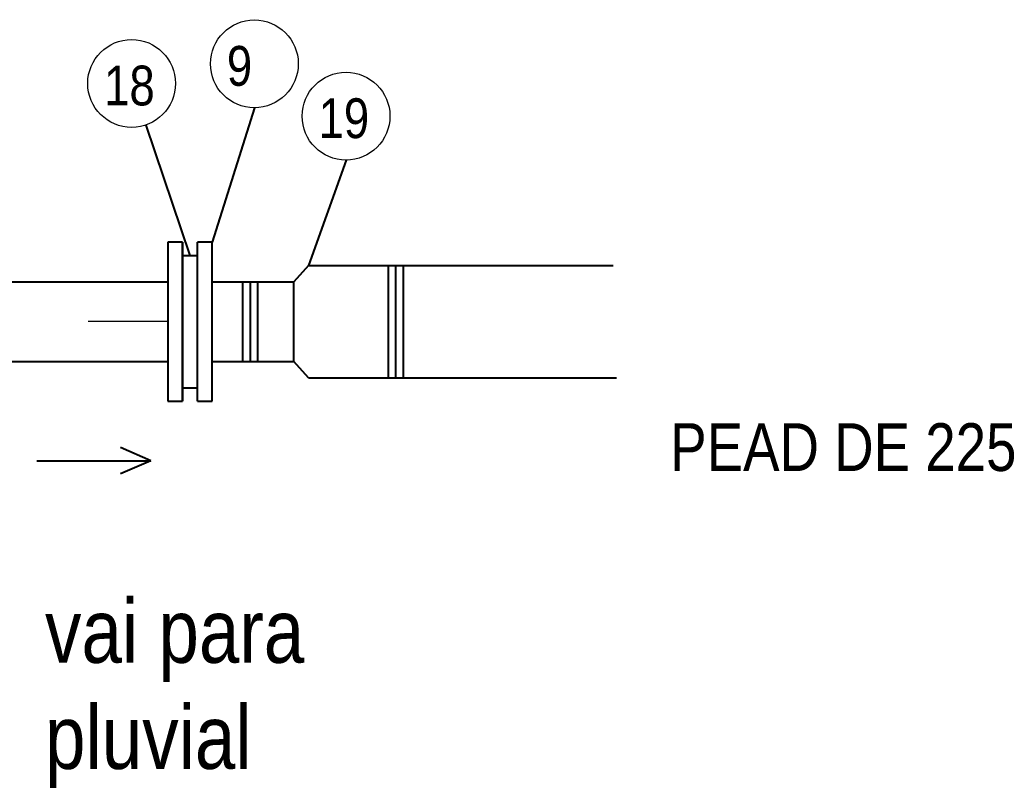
# Model space of a CAD drawing. Header units: metres. Extents: x -128.4 to -111.7, y -101.1 to -82.6.
# Drawn here: x -114.414 to -113.164, y -88.047 to -87.081 of the extents above; entities that cross this region are included whole.
import ezdxf

# ---------------------------------------------------------------- set-up
doc = ezdxf.new("R2010")
doc.units = ezdxf.units.M
doc.linetypes.add('DASHDOT', pattern=[1, 0.5, -0.25, 0, -0.25])
doc.layers.add('BAR-EIXOS', color=8, linetype='DASHDOT')
doc.layers.add('BAR-PECAS', color=7, linetype='Continuous')
doc.styles.get("Standard").update_dxf_attribs({"font": ''})
doc.styles.get('Standard').set_extended_font_data('HelmetCondensed')

msp = doc.modelspace()

# ---------------------------------------------------------------- linework, layer by layer
for p, q in [((-114.1191, -87.1915), (-114.1721, -87.3604)), ((-114.2558, -87.2133), (-114.2002, -87.3773)), ((-114.0038, -87.2573), (-114.051, -87.3899)), ((-114.1907, -87.5605), (-114.1907, -87.3604)), ((-114.051, -87.3899), (-114.0693, -87.4105)), ((-114.051, -87.3899), (-113.6679, -87.3899)), ((-113.9503, -87.531), (-113.9503, -87.3899)), ((-113.941, -87.531), (-113.941, -87.3899)), ((-114.1721, -87.4105), (-114.0693, -87.4105)), ((-114.1334, -87.5105), (-114.1334, -87.4105)), ((-114.124, -87.5105), (-114.124, -87.4105)), ((-114.0693, -87.5105), (-114.0693, -87.4105)), ((-114.1721, -87.5105), (-114.0693, -87.5105)), ((-114.051, -87.531), (-114.0693, -87.5105)), ((-114.051, -87.531), (-113.6636, -87.531)), ((-114.2494, -87.6353), (-114.2876, -87.6187)), ((-114.3927, -87.6353), (-114.2494, -87.6353)), ((-114.2494, -87.6353), (-114.2876, -87.6519))]:
    msp.add_line(p, q)
at = {"color": 6, "lineweight": 9}
for centre in [(-114.1191, -87.1363), (-114.2735, -87.161), (-114.0038, -87.2021)]:
    msp.add_circle(centre, 0.0552, dxfattribs=at)
at = {"layer": 'BAR-EIXOS', "lineweight": 13, "ltscale": 0.05}
msp.add_line((-114.228, -87.4604), (-117.5116, -87.4604), dxfattribs=at)
at = {"layer": 'BAR-PECAS', "ltscale": 0.05}
for p, q in [((-114.228, -87.3604), (-114.228, -87.5605)), ((-114.2094, -87.3604), (-114.228, -87.3604)), ((-114.2094, -87.5605), (-114.2094, -87.3604)), ((-114.2094, -87.3604), (-114.2094, -87.5605)), ((-114.1907, -87.5605), (-114.1907, -87.3604)), ((-114.1721, -87.3604), (-114.1907, -87.3604)), ((-114.1721, -87.3604), (-114.1907, -87.3604)), ((-114.1721, -87.5605), (-114.1721, -87.3604)), ((-114.2095, -87.3773), (-114.1909, -87.3773)), ((-113.9317, -87.531), (-113.9317, -87.3899)), ((-115.2094, -87.4105), (-114.228, -87.4105)), ((-114.1147, -87.5105), (-114.1147, -87.4105)), ((-115.2094, -87.5105), (-114.228, -87.5105)), ((-114.2095, -87.5436), (-114.1909, -87.5436)), ((-114.228, -87.5605), (-114.2094, -87.5605)), ((-114.228, -87.5605), (-114.2094, -87.5605)), ((-114.1907, -87.5605), (-114.1721, -87.5605))]:
    msp.add_line(p, q, dxfattribs=at)

# ---------------------------------------------------------------- texts
at = {"color": 6, "lineweight": 9, "char_height": 0.05, "width": 1.06966, "attachment_point": 1}
for s, insert in [('9', (-114.1537, -87.1139)), ('18', (-114.3081, -87.1386)), ('19', (-114.0384, -87.1797))]:
    msp.add_mtext(s, dxfattribs=dict(at, insert=insert))
at = {"lineweight": 9, "attachment_point": 1}
for s, insert, char_height, width in [('PEAD DE 225', (-113.5961, -87.5882), 0.06, 0.760951), ('vai para pluvial', (-114.3824, -87.8094), 0.08, 0.3302)]:
    msp.add_mtext(s, dxfattribs=dict(at, insert=insert, char_height=char_height, width=width))

doc.saveas('drawing.dxf')
